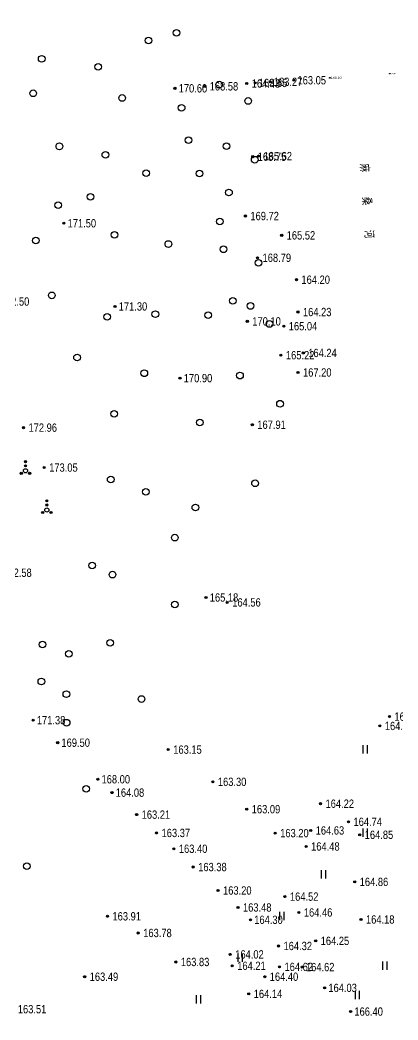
# Model space of a CAD drawing. Header units: inches. Extents: x 574207 to 574416, y 2880304 to 2880589.
# Drawn here: x 574280.5 to 574325.8, y 2880368.2 to 2880488.2 of the extents above; entities that cross this region are included whole.
import ezdxf
from ezdxf.enums import TextEntityAlignment as Align

# ---------------------------------------------------------------- set-up
doc = ezdxf.new("R2010")
doc.units = ezdxf.units.IN
doc.header["$MEASUREMENT"] = 0
doc.linetypes.add('X0', pattern=[4, 3, -1])
for name, color, linetype in [('GCD', 8, 'Continuous'), ('SXSS', 5, 'Continuous'), ('ZBTZ', 8, 'Continuous'), ('ZJ', 7, 'Continuous')]:
    doc.layers.add(name, color=color, linetype=linetype)
doc.styles.add('_TCH_DIM', font='SIMPLEX', dxfattribs={"bigfont": 'GBCBIG'})
doc.styles.get("Standard").update_dxf_attribs({"font": 'arial.ttf'})

# ---------------------------------------------------------------- blocks, each defined once
blk = doc.blocks.new('gc121')
for p, q in [((-0.5, 0), (-0.5, 2)), ((0.5, 0), (0.5, 2))]:
    blk.add_line(p, q)
blk = doc.blocks.new('gc326')
blk.add_circle((0, 0), 0.8)
blk = doc.blocks.new('*U18')
at = {"linetype": 'Continuous'}
for points in [[(-0.2, 2.35), (-0.15, 2), (-0.15, 2.4)], [(-0.15, 2.4), (-0.08, 1.96), (-0.08, 2.44)], [(-0.08, 1.96), (-0.15, 2.4), (-0.15, 2)], [(-0.08, 2.44), (0, 1.95), (0, 2.45)], [(0, 1.95), (-0.08, 2.44), (-0.08, 1.96)], [(0, 2.45), (0.08, 1.96), (0.08, 2.44)], [(0.08, 1.96), (0, 2.45), (0, 1.95)], [(0.08, 2.44), (0.15, 2), (0.15, 2.4)], [(0.15, 2), (0.08, 2.44), (0.08, 1.96)], [(0.15, 2.4), (0.2, 2.05), (0.2, 2.35)], [(0.2, 2.05), (0.15, 2.4), (0.15, 2)], [(-0.25, 2.2), (-0.24, 2.12), (-0.24, 2.28)], [(-0.24, 2.28), (-0.2, 2.05), (-0.2, 2.35)], [(-0.2, 2.05), (-0.24, 2.28), (-0.24, 2.12)], [(-0.15, 2), (-0.2, 2.35), (-0.2, 2.05)], [(0.2, 2.35), (0.24, 2.12), (0.24, 2.28)], [(0.24, 2.12), (0.2, 2.35), (0.2, 2.05)], [(0.25, 2.2), (0.24, 2.28), (0.24, 2.12)]]:
    blk.add_solid(points, dxfattribs=at)
blk = doc.blocks.new('*U17')
at = {"linetype": 'Continuous'}
for points in [[(-0.25, 1.2), (-0.24, 1.12), (-0.24, 1.28)], [(-0.24, 1.28), (-0.2, 1.05), (-0.2, 1.35)], [(-0.2, 1.05), (-0.24, 1.28), (-0.24, 1.12)], [(-0.2, 1.35), (-0.15, 1), (-0.15, 1.4)], [(-0.15, 1), (-0.2, 1.35), (-0.2, 1.05)], [(-0.15, 1.4), (-0.08, 0.96), (-0.08, 1.44)], [(-0.08, 0.96), (-0.15, 1.4), (-0.15, 1)], [(-0.08, 1.44), (0, 0.95), (0, 1.45)], [(0, 0.95), (-0.08, 1.44), (-0.08, 0.96)], [(0, 1.45), (0.08, 0.96), (0.08, 1.44)], [(0.08, 0.96), (0, 1.45), (0, 0.95)], [(0.08, 1.44), (0.15, 1), (0.15, 1.4)], [(0.15, 1), (0.08, 1.44), (0.08, 0.96)], [(0.15, 1.4), (0.2, 1.05), (0.2, 1.35)], [(0.2, 1.05), (0.15, 1.4), (0.15, 1)], [(0.2, 1.35), (0.24, 1.12), (0.24, 1.28)], [(0.24, 1.12), (0.2, 1.35), (0.2, 1.05)], [(0.25, 1.2), (0.24, 1.28), (0.24, 1.12)]]:
    blk.add_solid(points, dxfattribs=at)
blk = doc.blocks.new('*U16')
at = {"linetype": 'Continuous'}
for points in [[(-1.25, -0.6), (-1.24, -0.68), (-1.24, -0.52)], [(-1.24, -0.52), (-1.2, -0.75), (-1.2, -0.45)], [(-1.2, -0.75), (-1.24, -0.52), (-1.24, -0.68)], [(-1.2, -0.45), (-1.15, -0.8), (-1.15, -0.4)], [(-1.15, -0.8), (-1.2, -0.45), (-1.2, -0.75)], [(-1.15, -0.4), (-1.08, -0.84), (-1.08, -0.36)], [(-1.08, -0.84), (-1.15, -0.4), (-1.15, -0.8)], [(-1.08, -0.36), (-1, -0.85), (-1, -0.35)], [(-1, -0.85), (-1.08, -0.36), (-1.08, -0.84)], [(-1, -0.35), (-0.92, -0.84), (-0.92, -0.36)], [(-0.92, -0.84), (-1, -0.35), (-1, -0.85)], [(-0.92, -0.36), (-0.85, -0.8), (-0.85, -0.4)], [(-0.85, -0.8), (-0.92, -0.36), (-0.92, -0.84)], [(-0.85, -0.4), (-0.8, -0.75), (-0.8, -0.45)], [(-0.8, -0.75), (-0.85, -0.4), (-0.85, -0.8)], [(-0.8, -0.45), (-0.76, -0.68), (-0.76, -0.52)], [(-0.76, -0.68), (-0.8, -0.45), (-0.8, -0.75)], [(-0.75, -0.6), (-0.76, -0.52), (-0.76, -0.68)]]:
    blk.add_solid(points, dxfattribs=at)
blk = doc.blocks.new('*U15')
at = {"linetype": 'Continuous'}
for points in [[(0.75, -0.6), (0.76, -0.68), (0.76, -0.52)], [(0.76, -0.52), (0.8, -0.75), (0.8, -0.45)], [(0.8, -0.75), (0.76, -0.52), (0.76, -0.68)], [(0.8, -0.45), (0.85, -0.8), (0.85, -0.4)], [(0.85, -0.8), (0.8, -0.45), (0.8, -0.75)], [(0.85, -0.4), (0.92, -0.84), (0.92, -0.36)], [(0.92, -0.84), (0.85, -0.4), (0.85, -0.8)], [(0.92, -0.36), (1, -0.85), (1, -0.35)], [(1, -0.85), (0.92, -0.36), (0.92, -0.84)], [(1, -0.35), (1.08, -0.84), (1.08, -0.36)], [(1.08, -0.84), (1, -0.35), (1, -0.85)], [(1.08, -0.36), (1.15, -0.8), (1.15, -0.4)], [(1.15, -0.8), (1.08, -0.36), (1.08, -0.84)], [(1.15, -0.4), (1.2, -0.75), (1.2, -0.45)], [(1.2, -0.75), (1.15, -0.4), (1.15, -0.8)], [(1.2, -0.45), (1.24, -0.68), (1.24, -0.52)], [(1.24, -0.68), (1.2, -0.45), (1.2, -0.75)], [(1.25, -0.6), (1.24, -0.52), (1.24, -0.68)]]:
    blk.add_solid(points, dxfattribs=at)
blk = doc.blocks.new('gc160')
for centre, radius in [((0, 2.2), 0.25), ((0, 0), 0.5), ((0, 1.2), 0.25), ((-1, -0.6), 0.25), ((1, -0.6), 0.25)]:
    blk.add_circle(centre, radius)
at = {"linetype": 'Continuous'}
for name in ['*U18', '*U17', '*U16', '*U15']:
    blk.add_blockref(name, (0, 0), dxfattribs=at)
blk = doc.blocks.new('gc200')
h = blk.add_hatch(color=256)
edge = h.paths.add_edge_path()
edge.add_arc((0, 0), 0.25, 0, 360)
blk.add_circle((0, 0), 0.25)

msp = doc.modelspace()

# ---------------------------------------------------------------- linework, layer by layer
at = {"layer": 'SXSS', "color": 5, "linetype": 'X0', "ltscale": 2, "flags": 128}
for points, elevation in [([(574226.87, 2880304.05, 0.00000216, 0.00000216, 0), (574241.61, 2880313.22, 0.00000216, 0.00000216, 0), (574252.01, 2880318.03, 0.00000216, 0.00000216, 0), (574287.52, 2880346.78, 0.00000216, 0.00000216, 0), (574289.55, 2880349.91, 0.00000216, 0.00000216, 0), (574292.25, 2880351.25, 0.00000216, 0.00000216, 0), (574294.05, 2880354.1, 0.00000216, 0.00000216, 0), (574297.11, 2880356.04, 0.00000216, 0.00000216, 0), (574303.49, 2880356.73, 0.00000216, 0.00000216, 0), (574305.69, 2880358.75, 0.00000216, 0.00000216, 0), (574310.79, 2880364.37, 0.00000216, 0.00000216, 0), (574316.5, 2880371.69, 0.00000216, 0.00000216, 0), (574321.45, 2880375.64, 0.00000216, 0.00000216, 0), (574325.75, 2880381.73, 0.00000216, 0.00000216, 0), (574334.12, 2880399.86, 0.00000216, 0.00000216, 0), (574338.85, 2880413.95, 0.00000216, 0.00000216, 0), (574341.19, 2880420.01, 0.00000216, 0.00000216, 0), (574341.59, 2880428.73, 0.00000216, 0.00000216, 0), (574341.27, 2880440.78, 0.00000216, 0.00000216, 0), (574341.07, 2880462.46, 0.00000216, 0.00000216, 0), (574339.81, 2880474.63, 0.00000216, 0.00000216, 0), (574338.48, 2880482.06, 0.00000216, 0.00000216, 0), (574336.44, 2880488.66, 0.00000216, 0.00000216, 0), (574333.49, 2880496.45, 0.00000216, 0.00000216, 0)], 157.63), ([(574298.17, 2880493.98, 0.00000216, 0.00000216, 0), (574306.88, 2880482.58, 0.00000216, 0.00000216, 0), (574311.28, 2880471.45, 0.00000216, 0.00000216, 0), (574312.5, 2880462.73, 0.00000216, 0.00000216, 0), (574313.61, 2880454.78, 0.00000216, 0.00000216, 0), (574313.76, 2880449.28, 0.00000216, 0.00000216, 0), (574314.89, 2880446.23, 0.00000216, 0.00000216, 0), (574314.65, 2880442.95, 0.00000217, 0.00000217, 0), (574313.46, 2880434.29, 0.00000217, 0.00000217, 0), (574306.27, 2880417.56, 0.00000216, 0.00000216, 0), (574301.17, 2880409.37, 0.00000217, 0.00000217, 0), (574291.69, 2880395.69, 0.00000216, 0.00000216, 0), (574286.66, 2880389.62, 0.00000217, 0.00000217, 0), (574269.14, 2880371.51, 0.00000216, 0.00000216, 0), (574260.86, 2880364.33, 0.00000217, 0.00000217, 0), (574245.21, 2880356.89, 0.00000216, 0.00000216, 0), (574229.22, 2880344.14, 0.00000217, 0.00000217, 0), (574214.46, 2880332.13, 0.00000218, 0.00000218, 0), (574206.84, 2880327.32, 0.00000217, 0.00000217, 0)], 158.82)]:
    msp.add_lwpolyline(points, format="xyseb", dxfattribs=dict(at, elevation=elevation))
at = {"layer": 'ZBTZ', "linetype": 'Continuous', "elevation": 157.74, "flags": 128}
msp.add_lwpolyline([(574296.2, 2880367.78, 0.00000216, 0.00000216, 0), (574299.49, 2880370.49, 0.00000216, 0.00000216, 0), (574302.3, 2880370.47, 0.00000216, 0.00000216, 0), (574306.62, 2880377.73, 0.00000216, 0.00000216, 0), (574311.76, 2880386.12, 0.00000216, 0.00000216, 0), (574313.72, 2880389.12, 0.00000216, 0.00000216, 0), (574317.97, 2880396.91, 0.00000216, 0.00000216, 0), (574322.64, 2880403.35, 0.00000216, 0.00000216, 0), (574324.76, 2880404.29, 0.00000216, 0.00000216, 0), (574330.32, 2880419.67, 0.00000216, 0.00000216, 0), (574331.76, 2880424.56, 0.00000216, 0.00000216, 0), (574336.38, 2880422.25, 0.00000216, 0.00000216, 0), (574331.64, 2880408.87, 0.00000216, 0.00000216, 0), (574330.87, 2880406.26, 0.00000216, 0.00000216, 0), (574335.93, 2880407.36, 0.00000216, 0.00000216, 0), (574336.23, 2880406.84, 0.00000216, 0.00000216, 0), (574330.15, 2880392.55, 0.00000216, 0.00000216, 0), (574323.89, 2880382.19, 0.00000217, 0.00000217, 0), (574317.21, 2880376.56, 0.00000216, 0.00000216, 0), (574311.22, 2880372.42, 0.00000216, 0.00000216, 0), (574305.49, 2880366.13, 0.00000216, 0.00000216, 0)], format="xyseb", dxfattribs=at)

# ---------------------------------------------------------------- block references
at = {"layer": 'GCD', "linetype": 'Continuous'}
ref = msp.add_blockref('gc200', (574313.31, 2880480.97, 163.05), dxfattribs=dict(at, xscale=0.5, yscale=0.5, zscale=0.5))
ref.add_attrib('height', '163.05', dxfattribs={"linetype": 'Continuous', "height": 1, "width": 0.8}).set_placement((574313.76, 2880480.97, 163.05), align=Align.MIDDLE_LEFT)
ref = msp.add_blockref('gc200', (574317.63, 2880481.26, 163.1), dxfattribs=dict(at, xscale=0.15, yscale=0.15, zscale=0.15))
ref.add_attrib('height', '163.10', dxfattribs={"linetype": 'Continuous', "height": 0.3, "width": 0.8}).set_placement((574317.76, 2880481.26, 163.1), align=Align.MIDDLE_LEFT)
ref = msp.add_blockref('gc200', (574324.81, 2880481.75, 163.09), dxfattribs=dict(at, xscale=0.075, yscale=0.075, zscale=0.075))
ref.add_attrib('height', '163.09', dxfattribs={"linetype": 'Continuous', "height": 0.15, "width": 0.8}).set_placement((574324.88, 2880481.75, 163.09), align=Align.MIDDLE_LEFT)
ref = msp.add_blockref('gc200', (574299.06, 2880480, 170.6), dxfattribs=dict(at, xscale=0.5, yscale=0.5, zscale=0.5))
ref.add_attrib('height', '170.60', dxfattribs={"linetype": 'Continuous', "height": 1, "width": 0.8}).set_placement((574299.51, 2880480, 168.37), align=Align.MIDDLE_LEFT)
ref = msp.add_blockref('gc200', (574302.63, 2880480.24, 168.58), dxfattribs=dict(at, xscale=0.5, yscale=0.5, zscale=0.5))
ref.add_attrib('height', '168.58', dxfattribs={"linetype": 'Continuous', "height": 1, "width": 0.8}).set_placement((574303.23, 2880480.24, 168.37), align=Align.MIDDLE_LEFT)
ref = msp.add_blockref('gc200', (574307.67, 2880480.58, 164.43), dxfattribs=dict(at, xscale=0.5, yscale=0.5, zscale=0.5))
ref.add_attrib('height', '164.43', dxfattribs={"linetype": 'Continuous', "height": 1, "width": 0.8}).set_placement((574308.27, 2880480.58, 168.37), align=Align.MIDDLE_LEFT)
ref = msp.add_blockref('gc200', (574308.67, 2880480.65, 163.65), dxfattribs=dict(at, xscale=0.5, yscale=0.5, zscale=0.5))
ref.add_attrib('height', '163.65', dxfattribs={"linetype": 'Continuous', "height": 1, "width": 0.8}).set_placement((574309.12, 2880480.65, 163.65), align=Align.MIDDLE_LEFT)
ref = msp.add_blockref('gc200', (574310.47, 2880480.78, 163.27), dxfattribs=dict(at, xscale=0.5, yscale=0.5, zscale=0.5))
ref.add_attrib('height', '163.27', dxfattribs={"linetype": 'Continuous', "height": 1, "width": 0.8}).set_placement((574310.92, 2880480.78, 163.27), align=Align.MIDDLE_LEFT)
ref = msp.add_blockref('gc200', (574308.39, 2880471.8, 168.75), dxfattribs=dict(at, xscale=0.5, yscale=0.5, zscale=0.5))
ref.add_attrib('height', '168.75', dxfattribs={"linetype": 'Continuous', "height": 1, "width": 0.8}).set_placement((574308.99, 2880471.8, 168.75), align=Align.MIDDLE_LEFT)
ref = msp.add_blockref('gc200', (574309.08, 2880471.87, 165.62), dxfattribs=dict(at, xscale=0.5, yscale=0.5, zscale=0.5))
ref.add_attrib('height', '165.62', dxfattribs={"linetype": 'Continuous', "height": 1, "width": 0.8}).set_placement((574309.68, 2880471.87, 165.62), align=Align.MIDDLE_LEFT)
ref = msp.add_blockref('gc200', (574307.51, 2880464.68, 169.72), dxfattribs=dict(at, xscale=0.5, yscale=0.5, zscale=0.5))
ref.add_attrib('height', '169.72', dxfattribs={"linetype": 'Continuous', "height": 1, "width": 0.8}).set_placement((574308.11, 2880464.68, 169.72), align=Align.MIDDLE_LEFT)
ref = msp.add_blockref('gc200', (574285.74, 2880463.81, 171.5), dxfattribs=dict(at, xscale=0.5, yscale=0.5, zscale=0.5))
ref.add_attrib('height', '171.50', dxfattribs={"linetype": 'Continuous', "height": 1, "width": 0.8}).set_placement((574286.19, 2880463.81, 171.5), align=Align.MIDDLE_LEFT)
ref = msp.add_blockref('gc200', (574311.86, 2880462.36, 165.52), dxfattribs=dict(at, xscale=0.5, yscale=0.5, zscale=0.5))
ref.add_attrib('height', '165.52', dxfattribs={"linetype": 'Continuous', "height": 1, "width": 0.8}).set_placement((574312.46, 2880462.36, 165.52), align=Align.MIDDLE_LEFT)
ref = msp.add_blockref('gc200', (574308.97, 2880459.67, 168.79), dxfattribs=dict(at, xscale=0.5, yscale=0.5, zscale=0.5))
ref.add_attrib('height', '168.79', dxfattribs={"linetype": 'Continuous', "height": 1, "width": 0.8}).set_placement((574309.57, 2880459.67, 168.79), align=Align.MIDDLE_LEFT)
ref = msp.add_blockref('gc200', (574313.63, 2880457.04, 164.2), dxfattribs=dict(at, xscale=0.5, yscale=0.5, zscale=0.5))
ref.add_attrib('height', '164.20', dxfattribs={"linetype": 'Continuous', "height": 1, "width": 0.8}).set_placement((574314.23, 2880457.04, 164.2), align=Align.MIDDLE_LEFT)
ref = msp.add_blockref('gc200', (574277.73, 2880454.42, 172.5), dxfattribs=dict(at, xscale=0.5, yscale=0.5, zscale=0.5))
ref.add_attrib('height', '172.50', dxfattribs={"linetype": 'Continuous', "height": 1, "width": 0.8}).set_placement((574278.18, 2880454.42, 172.5), align=Align.MIDDLE_LEFT)
ref = msp.add_blockref('gc200', (574291.87, 2880453.83, 171.3), dxfattribs=dict(at, xscale=0.5, yscale=0.5, zscale=0.5))
ref.add_attrib('height', '171.30', dxfattribs={"linetype": 'Continuous', "height": 1, "width": 0.8}).set_placement((574292.32, 2880453.83, 171.3), align=Align.MIDDLE_LEFT)
ref = msp.add_blockref('gc200', (574307.74, 2880452.04, 170.09), dxfattribs=dict(at, xscale=0.5, yscale=0.5, zscale=0.5))
ref.add_attrib('height', '170.10', dxfattribs={"linetype": 'Continuous', "height": 1, "width": 0.8}).set_placement((574308.34, 2880452.04, 170.09), align=Align.MIDDLE_LEFT)
ref = msp.add_blockref('gc200', (574313.81, 2880453.16, 164.23), dxfattribs=dict(at, xscale=0.5, yscale=0.5, zscale=0.5))
ref.add_attrib('height', '164.23', dxfattribs={"linetype": 'Continuous', "height": 1, "width": 0.8}).set_placement((574314.41, 2880453.16, 164.23), align=Align.MIDDLE_LEFT)
ref = msp.add_blockref('gc200', (574312.11, 2880451.46, 165.04), dxfattribs=dict(at, xscale=0.5, yscale=0.5, zscale=0.5))
ref.add_attrib('height', '165.04', dxfattribs={"linetype": 'Continuous', "height": 1, "width": 0.8}).set_placement((574312.71, 2880451.46, 165.04), align=Align.MIDDLE_LEFT)
ref = msp.add_blockref('gc200', (574311.77, 2880447.98, 165.22), dxfattribs=dict(at, xscale=0.5, yscale=0.5, zscale=0.5))
ref.add_attrib('height', '165.22', dxfattribs={"linetype": 'Continuous', "height": 1, "width": 0.8}).set_placement((574312.37, 2880447.98, 165.22), align=Align.MIDDLE_LEFT)
ref = msp.add_blockref('gc200', (574314.45, 2880448.25, 164.24), dxfattribs=dict(at, xscale=0.5, yscale=0.5, zscale=0.5))
ref.add_attrib('height', '164.24', dxfattribs={"linetype": 'Continuous', "height": 1, "width": 0.8}).set_placement((574315.05, 2880448.25, 164.24), align=Align.MIDDLE_LEFT)
ref = msp.add_blockref('gc200', (574299.67, 2880445.23, 170.9), dxfattribs=dict(at, xscale=0.5, yscale=0.5, zscale=0.5))
ref.add_attrib('height', '170.90', dxfattribs={"linetype": 'Continuous', "height": 1, "width": 0.8}).set_placement((574300.12, 2880445.23, 170.9), align=Align.MIDDLE_LEFT)
ref = msp.add_blockref('gc200', (574313.82, 2880445.91, 167.2), dxfattribs=dict(at, xscale=0.5, yscale=0.5, zscale=0.5))
ref.add_attrib('height', '167.20', dxfattribs={"linetype": 'Continuous', "height": 1, "width": 0.8}).set_placement((574314.42, 2880445.91, 167.2), align=Align.MIDDLE_LEFT)
ref = msp.add_blockref('gc200', (574280.9, 2880439.29, 172.96), dxfattribs=dict(at, xscale=0.5, yscale=0.5, zscale=0.5))
ref.add_attrib('height', '172.96', dxfattribs={"linetype": 'Continuous', "height": 1, "width": 0.8}).set_placement((574281.5, 2880439.29, 172.96), align=Align.MIDDLE_LEFT)
ref = msp.add_blockref('gc200', (574308.34, 2880439.64, 167.91), dxfattribs=dict(at, xscale=0.5, yscale=0.5, zscale=0.5))
ref.add_attrib('height', '167.91', dxfattribs={"linetype": 'Continuous', "height": 1, "width": 0.8}).set_placement((574308.94, 2880439.64, 167.91), align=Align.MIDDLE_LEFT)
ref = msp.add_blockref('gc200', (574283.38, 2880434.5, 173.05), dxfattribs=dict(at, xscale=0.5, yscale=0.5, zscale=0.5))
ref.add_attrib('height', '173.05', dxfattribs={"linetype": 'Continuous', "height": 1, "width": 0.8}).set_placement((574283.98, 2880434.5, 173.05), align=Align.MIDDLE_LEFT)
ref = msp.add_blockref('gc200', (574277.87, 2880421.88, 172.58), dxfattribs=dict(at, xscale=0.5, yscale=0.5, zscale=0.5))
ref.add_attrib('height', '172.58', dxfattribs={"linetype": 'Continuous', "height": 1, "width": 0.8}).set_placement((574278.47, 2880421.88, 172.58), align=Align.MIDDLE_LEFT)
ref = msp.add_blockref('gc200', (574302.79, 2880418.91, 165.18), dxfattribs=dict(at, xscale=0.5, yscale=0.5, zscale=0.5))
ref.add_attrib('height', '165.18', dxfattribs={"linetype": 'Continuous', "height": 1, "width": 0.8}).set_placement((574303.24, 2880418.91, 165.18), align=Align.MIDDLE_LEFT)
ref = msp.add_blockref('gc200', (574305.33, 2880418.32, 164.56), dxfattribs=dict(at, xscale=0.5, yscale=0.5, zscale=0.5))
ref.add_attrib('height', '164.56', dxfattribs={"linetype": 'Continuous', "height": 1, "width": 0.8}).set_placement((574305.93, 2880418.32, 164.56), align=Align.MIDDLE_LEFT)
ref = msp.add_blockref('gc200', (574282.05, 2880404.19, 171.38), dxfattribs=dict(at, xscale=0.5, yscale=0.5, zscale=0.5))
ref.add_attrib('height', '171.38', dxfattribs={"linetype": 'Continuous', "height": 1, "width": 0.8}).set_placement((574282.5, 2880404.19, 171.38), align=Align.MIDDLE_LEFT)
ref = msp.add_blockref('gc200', (574324.78, 2880404.62, 164.21), dxfattribs=dict(at, xscale=0.5, yscale=0.5, zscale=0.5))
ref.add_attrib('height', '164.21', dxfattribs={"linetype": 'Continuous', "height": 1, "width": 0.8}).set_placement((574325.38, 2880404.62, 164.21), align=Align.MIDDLE_LEFT)
ref = msp.add_blockref('gc200', (574323.63, 2880403.5, 164.44), dxfattribs=dict(at, xscale=0.5, yscale=0.5, zscale=0.5))
ref.add_attrib('height', '164.44', dxfattribs={"linetype": 'Continuous', "height": 1, "width": 0.8}).set_placement((574324.23, 2880403.5, 164.44), align=Align.MIDDLE_LEFT)
ref = msp.add_blockref('gc200', (574285, 2880401.49, 169.5), dxfattribs=dict(at, xscale=0.5, yscale=0.5, zscale=0.5))
ref.add_attrib('height', '169.50', dxfattribs={"linetype": 'Continuous', "height": 1, "width": 0.8}).set_placement((574285.45, 2880401.49, 169.5), align=Align.MIDDLE_LEFT)
ref = msp.add_blockref('gc200', (574298.26, 2880400.66, 163.15), dxfattribs=dict(at, xscale=0.5, yscale=0.5, zscale=0.5))
ref.add_attrib('height', '163.15', dxfattribs={"linetype": 'Continuous', "height": 1, "width": 0.8}).set_placement((574298.86, 2880400.66, 163.15), align=Align.MIDDLE_LEFT)
ref = msp.add_blockref('gc200', (574289.81, 2880397.1, 168), dxfattribs=dict(at, xscale=0.5, yscale=0.5, zscale=0.5))
ref.add_attrib('height', '168.00', dxfattribs={"linetype": 'Continuous', "height": 1, "width": 0.8}).set_placement((574290.26, 2880397.1, 168), align=Align.MIDDLE_LEFT)
ref = msp.add_blockref('gc200', (574303.61, 2880396.79, 163.3), dxfattribs=dict(at, xscale=0.5, yscale=0.5, zscale=0.5))
ref.add_attrib('height', '163.30', dxfattribs={"linetype": 'Continuous', "height": 1, "width": 0.8}).set_placement((574304.21, 2880396.79, 163.3), align=Align.MIDDLE_LEFT)
ref = msp.add_blockref('gc200', (574291.51, 2880395.5, 164.08), dxfattribs=dict(at, xscale=0.5, yscale=0.5, zscale=0.5))
ref.add_attrib('height', '164.08', dxfattribs={"linetype": 'Continuous', "height": 1, "width": 0.8}).set_placement((574291.96, 2880395.5, 164.08), align=Align.MIDDLE_LEFT)
ref = msp.add_blockref('gc200', (574307.67, 2880393.51, 163.09), dxfattribs=dict(at, xscale=0.5, yscale=0.5, zscale=0.5))
ref.add_attrib('height', '163.09', dxfattribs={"linetype": 'Continuous', "height": 1, "width": 0.8}).set_placement((574308.27, 2880393.51, 163.09), align=Align.MIDDLE_LEFT)
ref = msp.add_blockref('gc200', (574316.52, 2880394.17, 164.22), dxfattribs=dict(at, xscale=0.5, yscale=0.5, zscale=0.5))
ref.add_attrib('height', '164.22', dxfattribs={"linetype": 'Continuous', "height": 1, "width": 0.8}).set_placement((574317.12, 2880394.17, 164.22), align=Align.MIDDLE_LEFT)
ref = msp.add_blockref('gc200', (574294.47, 2880392.86, 163.21), dxfattribs=dict(at, xscale=0.5, yscale=0.5, zscale=0.5))
ref.add_attrib('height', '163.21', dxfattribs={"linetype": 'Continuous', "height": 1, "width": 0.8}).set_placement((574295.07, 2880392.86, 163.21), align=Align.MIDDLE_LEFT)
ref = msp.add_blockref('gc200', (574315.34, 2880390.96, 164.63), dxfattribs=dict(at, xscale=0.5, yscale=0.5, zscale=0.5))
ref.add_attrib('height', '164.63', dxfattribs={"linetype": 'Continuous', "height": 1, "width": 0.8}).set_placement((574315.94, 2880390.96, 164.63), align=Align.MIDDLE_LEFT)
ref = msp.add_blockref('gc200', (574319.87, 2880392, 164.74), dxfattribs=dict(at, xscale=0.5, yscale=0.5, zscale=0.5))
ref.add_attrib('height', '164.74', dxfattribs={"linetype": 'Continuous', "height": 1, "width": 0.8}).set_placement((574320.47, 2880392, 164.74), align=Align.MIDDLE_LEFT)
ref = msp.add_blockref('gc200', (574296.86, 2880390.66, 163.37), dxfattribs=dict(at, xscale=0.5, yscale=0.5, zscale=0.5))
ref.add_attrib('height', '163.37', dxfattribs={"linetype": 'Continuous', "height": 1, "width": 0.8}).set_placement((574297.46, 2880390.66, 163.37), align=Align.MIDDLE_LEFT)
ref = msp.add_blockref('gc200', (574311.08, 2880390.64, 163.2), dxfattribs=dict(at, xscale=0.5, yscale=0.5, zscale=0.5))
ref.add_attrib('height', '163.20', dxfattribs={"linetype": 'Continuous', "height": 1, "width": 0.8}).set_placement((574311.68, 2880390.64, 163.2), align=Align.MIDDLE_LEFT)
ref = msp.add_blockref('gc200', (574321.22, 2880390.44, 164.85), dxfattribs=dict(at, xscale=0.5, yscale=0.5, zscale=0.5))
ref.add_attrib('height', '164.85', dxfattribs={"linetype": 'Continuous', "height": 1, "width": 0.8}).set_placement((574321.82, 2880390.44, 164.85), align=Align.MIDDLE_LEFT)
ref = msp.add_blockref('gc200', (574298.93, 2880388.76, 163.4), dxfattribs=dict(at, xscale=0.5, yscale=0.5, zscale=0.5))
ref.add_attrib('height', '163.40', dxfattribs={"linetype": 'Continuous', "height": 1, "width": 0.8}).set_placement((574299.53, 2880388.76, 163.4), align=Align.MIDDLE_LEFT)
ref = msp.add_blockref('gc200', (574314.79, 2880389.04, 164.47), dxfattribs=dict(at, xscale=0.5, yscale=0.5, zscale=0.5))
ref.add_attrib('height', '164.48', dxfattribs={"linetype": 'Continuous', "height": 1, "width": 0.8}).set_placement((574315.39, 2880389.04, 164.47), align=Align.MIDDLE_LEFT)
ref = msp.add_blockref('gc200', (574301.25, 2880386.57, 163.38), dxfattribs=dict(at, xscale=0.5, yscale=0.5, zscale=0.5))
ref.add_attrib('height', '163.38', dxfattribs={"linetype": 'Continuous', "height": 1, "width": 0.8}).set_placement((574301.85, 2880386.57, 163.38), align=Align.MIDDLE_LEFT)
ref = msp.add_blockref('gc200', (574304.23, 2880383.76, 163.2), dxfattribs=dict(at, xscale=0.5, yscale=0.5, zscale=0.5))
ref.add_attrib('height', '163.20', dxfattribs={"linetype": 'Continuous', "height": 1, "width": 0.8}).set_placement((574304.83, 2880383.76, 163.2), align=Align.MIDDLE_LEFT)
ref = msp.add_blockref('gc200', (574320.62, 2880384.79, 164.86), dxfattribs=dict(at, xscale=0.5, yscale=0.5, zscale=0.5))
ref.add_attrib('height', '164.86', dxfattribs={"linetype": 'Continuous', "height": 1, "width": 0.8}).set_placement((574321.22, 2880384.79, 164.86), align=Align.MIDDLE_LEFT)
ref = msp.add_blockref('gc200', (574312.25, 2880383.02, 164.52), dxfattribs=dict(at, xscale=0.5, yscale=0.5, zscale=0.5))
ref.add_attrib('height', '164.52', dxfattribs={"linetype": 'Continuous', "height": 1, "width": 0.8}).set_placement((574312.85, 2880383.02, 164.52), align=Align.MIDDLE_LEFT)
ref = msp.add_blockref('gc200', (574306.62, 2880381.72, 163.48), dxfattribs=dict(at, xscale=0.5, yscale=0.5, zscale=0.5))
ref.add_attrib('height', '163.48', dxfattribs={"linetype": 'Continuous', "height": 1, "width": 0.8}).set_placement((574307.22, 2880381.72, 163.48), align=Align.MIDDLE_LEFT)
ref = msp.add_blockref('gc200', (574290.97, 2880380.66, 163.91), dxfattribs=dict(at, xscale=0.5, yscale=0.5, zscale=0.5))
ref.add_attrib('height', '163.91', dxfattribs={"linetype": 'Continuous', "height": 1, "width": 0.8}).set_placement((574291.57, 2880380.66, 163.91), align=Align.MIDDLE_LEFT)
ref = msp.add_blockref('gc200', (574308.12, 2880380.24, 164.3), dxfattribs=dict(at, xscale=0.5, yscale=0.5, zscale=0.5))
ref.add_attrib('height', '164.30', dxfattribs={"linetype": 'Continuous', "height": 1, "width": 0.8}).set_placement((574308.57, 2880380.24, 164.3), align=Align.MIDDLE_LEFT)
ref = msp.add_blockref('gc200', (574313.92, 2880381.12, 164.46), dxfattribs=dict(at, xscale=0.5, yscale=0.5, zscale=0.5))
ref.add_attrib('height', '164.46', dxfattribs={"linetype": 'Continuous', "height": 1, "width": 0.8}).set_placement((574314.52, 2880381.12, 164.46), align=Align.MIDDLE_LEFT)
ref = msp.add_blockref('gc200', (574321.37, 2880380.28, 164.18), dxfattribs=dict(at, xscale=0.5, yscale=0.5, zscale=0.5))
ref.add_attrib('height', '164.18', dxfattribs={"linetype": 'Continuous', "height": 1, "width": 0.8}).set_placement((574321.97, 2880380.28, 164.18), align=Align.MIDDLE_LEFT)
ref = msp.add_blockref('gc200', (574294.66, 2880378.66, 163.78), dxfattribs=dict(at, xscale=0.5, yscale=0.5, zscale=0.5))
ref.add_attrib('height', '163.78', dxfattribs={"linetype": 'Continuous', "height": 1, "width": 0.8}).set_placement((574295.26, 2880378.66, 163.78), align=Align.MIDDLE_LEFT)
ref = msp.add_blockref('gc200', (574315.94, 2880377.71, 164.25), dxfattribs=dict(at, xscale=0.5, yscale=0.5, zscale=0.5))
ref.add_attrib('height', '164.25', dxfattribs={"linetype": 'Continuous', "height": 1, "width": 0.8}).set_placement((574316.54, 2880377.71, 164.25), align=Align.MIDDLE_LEFT)
ref = msp.add_blockref('gc200', (574311.48, 2880377.1, 164.32), dxfattribs=dict(at, xscale=0.5, yscale=0.5, zscale=0.5))
ref.add_attrib('height', '164.32', dxfattribs={"linetype": 'Continuous', "height": 1, "width": 0.8}).set_placement((574312.08, 2880377.1, 164.32), align=Align.MIDDLE_LEFT)
ref = msp.add_blockref('gc200', (574305.69, 2880376.09, 164.02), dxfattribs=dict(at, xscale=0.5, yscale=0.5, zscale=0.5))
ref.add_attrib('height', '164.02', dxfattribs={"linetype": 'Continuous', "height": 1, "width": 0.8}).set_placement((574306.29, 2880376.09, 164.02), align=Align.MIDDLE_LEFT)
ref = msp.add_blockref('gc200', (574299.17, 2880375.18, 163.82), dxfattribs=dict(at, xscale=0.5, yscale=0.5, zscale=0.5))
ref.add_attrib('height', '163.83', dxfattribs={"linetype": 'Continuous', "height": 1, "width": 0.8}).set_placement((574299.77, 2880375.18, 163.82), align=Align.MIDDLE_LEFT)
ref = msp.add_blockref('gc200', (574305.93, 2880374.72, 164.21), dxfattribs=dict(at, xscale=0.5, yscale=0.5, zscale=0.5))
ref.add_attrib('height', '164.21', dxfattribs={"linetype": 'Continuous', "height": 1, "width": 0.8}).set_placement((574306.53, 2880374.72, 164.21), align=Align.MIDDLE_LEFT)
ref = msp.add_blockref('gc200', (574311.6, 2880374.59, 164.62), dxfattribs=dict(at, xscale=0.5, yscale=0.5, zscale=0.5))
ref.add_attrib('height', '164.62', dxfattribs={"linetype": 'Continuous', "height": 1, "width": 0.8}).set_placement((574312.2, 2880374.59, 164.62), align=Align.MIDDLE_LEFT)
ref = msp.add_blockref('gc200', (574314.32, 2880374.57, 164.62), dxfattribs=dict(at, xscale=0.5, yscale=0.5, zscale=0.5))
ref.add_attrib('height', '164.62', dxfattribs={"linetype": 'Continuous', "height": 1, "width": 0.8}).set_placement((574314.77, 2880374.57, 164.62), align=Align.MIDDLE_LEFT)
ref = msp.add_blockref('gc200', (574288.24, 2880373.41, 163.49), dxfattribs=dict(at, xscale=0.5, yscale=0.5, zscale=0.5))
ref.add_attrib('height', '163.49', dxfattribs={"linetype": 'Continuous', "height": 1, "width": 0.8}).set_placement((574288.84, 2880373.41, 163.49), align=Align.MIDDLE_LEFT)
ref = msp.add_blockref('gc200', (574309.83, 2880373.41, 164.4), dxfattribs=dict(at, xscale=0.5, yscale=0.5, zscale=0.5))
ref.add_attrib('height', '164.40', dxfattribs={"linetype": 'Continuous', "height": 1, "width": 0.8}).set_placement((574310.43, 2880373.41, 164.4), align=Align.MIDDLE_LEFT)
ref = msp.add_blockref('gc200', (574317.01, 2880372.07, 164.03), dxfattribs=dict(at, xscale=0.5, yscale=0.5, zscale=0.5))
ref.add_attrib('height', '164.03', dxfattribs={"linetype": 'Continuous', "height": 1, "width": 0.8}).set_placement((574317.46, 2880372.07, 164.03), align=Align.MIDDLE_LEFT)
ref = msp.add_blockref('gc200', (574307.91, 2880371.35, 164.14), dxfattribs=dict(at, xscale=0.5, yscale=0.5, zscale=0.5))
ref.add_attrib('height', '164.14', dxfattribs={"linetype": 'Continuous', "height": 1, "width": 0.8}).set_placement((574308.51, 2880371.35, 164.14), align=Align.MIDDLE_LEFT)
ref = msp.add_blockref('gc200', (574279.62, 2880369.52, 163.51), dxfattribs=dict(at, xscale=0.5, yscale=0.5, zscale=0.5))
ref.add_attrib('height', '163.51', dxfattribs={"linetype": 'Continuous', "height": 1, "width": 0.8}).set_placement((574280.22, 2880369.52, 163.51), align=Align.MIDDLE_LEFT)
ref = msp.add_blockref('gc200', (574320.13, 2880369.23, 166.4), dxfattribs=dict(at, xscale=0.5, yscale=0.5, zscale=0.5))
ref.add_attrib('height', '166.40', dxfattribs={"linetype": 'Continuous', "height": 1, "width": 0.8}).set_placement((574320.58, 2880369.23, 166.4), align=Align.MIDDLE_LEFT)
at = {"layer": 'ZBTZ', "linetype": 'Continuous', "xscale": 0.5, "yscale": 0.5}
for name, p in [('gc326', (574295.89, 2880485.74, 342.15)), ('gc326', (574299.24, 2880486.65, 343.83)), ('gc326', (574283.08, 2880483.53, 348.22)), ('gc326', (574289.85, 2880482.58, 341.37)), ('gc326', (574304.37, 2880480.44, 341.39)), ('gc326', (574282.06, 2880479.4, 348.58)), ('gc326', (574292.73, 2880478.84, 344.85)), ('gc326', (574299.86, 2880477.65, 344.07)), ('gc326', (574307.84, 2880478.48, 338.05)), ('gc326', (574300.69, 2880473.78, 342.72)), ('gc326', (574285.2, 2880473.04, 351.15)), ('gc326', (574305.24, 2880473.05, 341.36)), ('gc326', (574290.72, 2880472.02, 355.65)), ('gc326', (574308.63, 2880471.44, 338.59)), ('gc326', (574295.61, 2880469.82, 354.6)), ('gc326', (574302.01, 2880469.77, 342.46)), ('gc326', (574288.94, 2880466.98, 357.93)), ('gc326', (574305.54, 2880467.51, 342.43)), ('gc326', (574285.05, 2880465.99, 357.87)), ('gc326', (574304.45, 2880464.02, 343.93)), ('gc326', (574282.37, 2880461.74, 357.39)), ('gc326', (574291.81, 2880462.42, 359.28)), ('gc326', (574298.27, 2880461.32, 351.45)), ('gc326', (574304.88, 2880460.69, 343.73)), ('gc326', (574309.09, 2880459.06, 339.02)), ('gc326', (574284.29, 2880455.16, 359.01)), ('gc326', (574306, 2880454.5, 341.61)), ('gc326', (574308.13, 2880453.89, 340.54)), ('gc326', (574290.93, 2880452.58, 356.24)), ('gc326', (574296.71, 2880452.9, 351.92)), ('gc326', (574303.05, 2880452.78, 341.69)), ('gc326', (574310.39, 2880451.73, 337.81)), ('gc326', (574287.32, 2880447.71, 357.18)), ('gc326', (574295.39, 2880445.81, 356.29)), ('gc326', (574306.86, 2880445.53, 347.51)), ('gc326', (574311.66, 2880442.16, 337.85)), ('gc326', (574291.78, 2880440.94, 355.16)), ('gc326', (574302.04, 2880439.91, 350.2)), ('gc160', (574281.14, 2880434.11, 332.67)), ('gc326', (574291.36, 2880433.06, 352.49)), ('gc326', (574308.67, 2880432.61, 349.29)), ('gc326', (574295.56, 2880431.58, 351.04)), ('gc160', (574283.7, 2880429.41, 338.91)), ('gc326', (574301.51, 2880429.71, 342.37)), ('gc326', (574299.05, 2880426.09, 352.08)), ('gc326', (574289.13, 2880422.75, 355.7)), ('gc326', (574291.57, 2880421.65, 355.71)), ('gc326', (574299.05, 2880418.06, 353.2)), ('gc326', (574283.19, 2880413.28, 352.27)), ('gc326', (574291.29, 2880413.48, 354.4)), ('gc326', (574286.33, 2880412.16, 353.09)), ('gc326', (574283.04, 2880408.84, 353.24)), ('gc326', (574286.04, 2880407.31, 352.62)), ('gc326', (574295.04, 2880406.73, 347.89)), ('gc326', (574286.07, 2880403.89, 350.92)), ('gc121', (574321.9, 2880400.21, 159.06)), ('gc326', (574288.42, 2880395.95, 340.36)), ('gc121', (574321.9, 2880390.21, 166.38)), ('gc326', (574281.3, 2880386.68, 351.46)), ('gc121', (574316.9, 2880385.21, 158.39)), ('gc121', (574311.9, 2880380.21, 158.4)), ('gc121', (574306.9, 2880375.21, 158.3)), ('gc121', (574324.25, 2880374.23, 159.71)), ('gc121', (574301.9, 2880370.21, 158.47)), ('gc121', (574320.96, 2880370.71, 159.71))]:
    msp.add_blockref(name, p, dxfattribs=at)

# ---------------------------------------------------------------- texts
at = {"layer": 'ZJ', "linetype": 'Continuous', "style": '_TCH_DIM'}
msp.add_text('麻    桑    河', height=1, rotation=273.8561, dxfattribs=at).set_placement((574322.13, 2880466.48), align=Align.MIDDLE)

doc.saveas('drawing.dxf')
